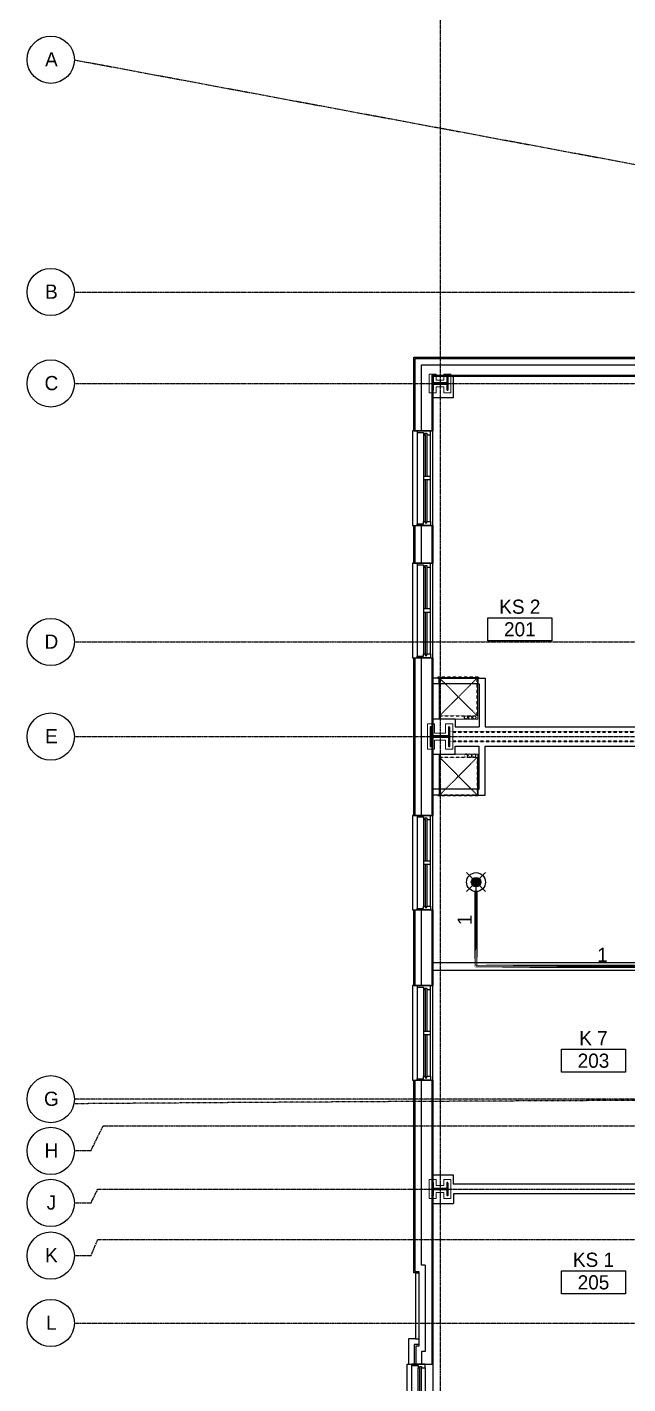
# Model space of a CAD drawing. Header units: inches. Extents: x -6955 to 13123, y -1334 to 3701.
# Drawn here: x -36 to 345, y 2009 to 2870 of the extents above; entities that cross this region are included whole.
import ezdxf
from ezdxf.enums import TextEntityAlignment as Align

# ---------------------------------------------------------------- set-up
doc = ezdxf.new("R2010")
doc.units = ezdxf.units.IN
doc.header["$MEASUREMENT"] = 0
for name, pattern in [('CENTER2', [1.125, 0.75, -0.125, 0.125, -0.125]), ('DASHDOT2', [0.5, 0.25, -0.125, 0, -0.125]), ('HIDDEN2', [0.1875, 0.125, -0.0625])]:
    doc.linetypes.add(name, pattern=pattern)
for name, color, linetype, lineweight in [('A-Detl-Hatch', 1, 'Continuous', 18), ('A-Detl-Wide', 2, 'Continuous', 35), ('S-Detl-Hatch', 1, 'Continuous', 18), ('S-Detl-Wide', 3, 'Continuous', 35)]:
    doc.layers.add(name, color=color, linetype=linetype, lineweight=lineweight)
for name, color, linetype in [('A-Door-Head', 8, 'Continuous'), ('A-Glaz', 7, 'Continuous'), ('A-Glaz-Sill', 8, 'Continuous'), ('A-Grid(SmallScale)', 11, 'CENTER2'), ('A-HVAC', 6, 'HIDDEN2'), ('A-Tag-Rm(Scale)', 7, 'Continuous'), ('A-Wall-Full', 7, 'Continuous'), ('A-Wall-Hatch', 15, 'Continuous'), ('headdn', 7, 'Continuous'), ('PIPEBL', 4, 'Continuous'), ('PIPESPC', 7, 'Continuous'), ('S-Grid-Iden', 7, 'Continuous'), ('TIDYPIPE', 7, 'Continuous')]:
    doc.layers.add(name, color=color, linetype=linetype)
doc.layers.add('G-Anno-Nplt', color=140, linetype='Continuous', lineweight=18, plot=False)
doc.layers.add('Zoning Envelope', color=7, linetype='DASHDOT2', true_color=0xaa0061)
doc.styles.add('PIPE', font='PIPE.SHX')
pattern_1 = [(45, (0, -4.865), (-1.591, 1.591), []), (45, (1.0607, -4.865), (-1.591, 1.591), [])]

# ---------------------------------------------------------------- blocks, each defined once
blk = doc.blocks.new('EXTERIOR WINDOW 3')
at = {"layer": 'A-Glaz'}
for p, q in [((5693, -8445.75), (5693, -8419.25)), ((5694, -8445.75), (5694, -8419.25)), ((5695, -8474.25), (5695, -8419.25)), ((5693, -8474.25), (5693, -8447.75)), ((5694, -8474.25), (5694, -8447.75))]:
    blk.add_line(p, q, dxfattribs=at)
for points in [[(5693, -8419.25), (5690.5, -8419.25), (5690.5, -8416.75), (5699, -8416.75), (5699, -8417.75), (5695, -8417.75), (5695, -8419.25), (5694, -8419.25), (5694, -8418.25), (5693, -8418.25), (5693, -8419.25)], [(5693, -8474.25), (5690.5, -8474.25), (5690.5, -8476.75), (5699, -8476.75), (5699, -8475.75), (5695, -8475.75), (5695, -8474.25), (5694, -8474.25), (5694, -8475.25), (5693, -8475.25), (5693, -8474.25)]]:
    blk.add_lwpolyline(points, dxfattribs=at)
blk.add_lwpolyline([(5690.5, -8445.75), (5690.5, -8447.75), (5695, -8447.75), (5695, -8445.75)], close=True, dxfattribs=at)
at = {"layer": 'A-Glaz-Sill'}
for p, q in [((5689.12, -8416.75), (5689.12, -8476.75)), ((5690.5, -8419.25), (5690.5, -8474.25)), ((5699, -8475.75), (5699, -8417.75))]:
    blk.add_line(p, q, dxfattribs=at)
blk.add_lwpolyline([(5699, -8476.75), (5702, -8476.75), (5702, -8416.75), (5699, -8416.75)], dxfattribs=at)
blk = doc.blocks.new('EXTERIOR WINDOW')
at = {"layer": 'A-Glaz'}
for p, q in [((3829.83, -10349.67), (3856.33, -10349.67)), ((3829.83, -10350.67), (3856.33, -10350.67)), ((3829.83, -10351.67), (3884.83, -10351.67)), ((3858.33, -10349.67), (3884.83, -10349.67)), ((3858.33, -10350.67), (3884.83, -10350.67))]:
    blk.add_line(p, q, dxfattribs=at)
for points in [[(3829.83, -10349.67), (3829.83, -10347.17), (3827.33, -10347.17), (3827.33, -10355.67), (3828.33, -10355.67), (3828.33, -10351.67), (3829.83, -10351.67), (3829.83, -10350.67), (3828.83, -10350.67), (3828.83, -10349.67), (3829.83, -10349.67)], [(3884.83, -10349.67), (3884.83, -10347.17), (3887.33, -10347.17), (3887.33, -10355.67), (3886.33, -10355.67), (3886.33, -10351.67), (3884.83, -10351.67), (3884.83, -10350.67), (3885.83, -10350.67), (3885.83, -10349.67), (3884.83, -10349.67)]]:
    blk.add_lwpolyline(points, dxfattribs=at)
blk.add_lwpolyline([(3858.33, -10347.17), (3856.33, -10347.17), (3856.33, -10351.67), (3858.33, -10351.67)], close=True, dxfattribs=at)
at = {"layer": 'A-Glaz-Sill'}
for p, q in [((3887.33, -10342.42), (3827.33, -10342.42)), ((3884.83, -10347.17), (3829.83, -10347.17)), ((3828.33, -10355.67), (3886.33, -10355.67))]:
    blk.add_line(p, q, dxfattribs=at)
blk.add_lwpolyline([(3827.33, -10355.67), (3827.33, -10358.67), (3887.33, -10358.67), (3887.33, -10355.67)], dxfattribs=at)
blk = doc.blocks.new('*U67')
at = {"layer": 'A-Detl-Hatch'}
h = blk.add_hatch(dxfattribs=at)
h.set_pattern_fill('ANSI32', color=256, scale=6, style=0)
h.set_pattern_definition(pattern_1)
edge = h.paths.add_edge_path()
edge.add_line((3.98, -9.73), (3.98, -9.295))
edge.add_line((3.98, -9.295), (0.645, -9.295))
edge.add_arc((0.645, -8.795), 0.5, 180, 270, ccw=False)
edge.add_line((0.145, -8.795), (0.145, -0.935))
edge.add_arc((0.645, -0.935), 0.5, 90, 180, ccw=False)
edge.add_line((0.645, -0.435), (3.98, -0.435))
edge.add_line((3.98, -0.435), (3.98, 0))
edge.add_line((3.98, 0), (-3.98, 0))
edge.add_line((-3.98, 0), (-3.98, -0.435))
edge.add_line((-3.98, -0.435), (-0.645, -0.435))
edge.add_arc((-0.645, -0.935), 0.5, 0, 90, ccw=False)
edge.add_line((-0.145, -0.935), (-0.145, -8.795))
edge.add_arc((-0.645, -8.795), 0.5, -90, 0, ccw=False)
edge.add_line((-0.645, -9.295), (-3.98, -9.295))
edge.add_line((-3.98, -9.295), (-3.98, -9.73))
edge.add_line((-3.98, -9.73), (3.98, -9.73))
at = {"color": 0, "linetype": 'ByBlock'}
blk.add_lwpolyline([(3.98, -9.73), (3.98, -9.295), (0.645, -9.295, -0.4142136), (0.145, -8.795), (0.145, -0.935, -0.4142136), (0.645, -0.435), (3.98, -0.435), (3.98, 0), (-3.98, 0), (-3.98, -0.435), (-0.645, -0.435, -0.4142136), (-0.145, -0.935), (-0.145, -8.795, -0.4142136), (-0.645, -9.295), (-3.98, -9.295), (-3.98, -9.73)], format="xyb", close=True, dxfattribs=at)
blk = doc.blocks.new('Column Bubble')
blk.add_circle((-0.0042, -0.0024), 0.1562)
blk.add_attdef('XX', text='', height=0.0938).set_placement((0, 0), align=Align.MIDDLE_CENTER)
blk = doc.blocks.new('*U18')
at = {"layer": 'A-Detl-Hatch'}
h = blk.add_hatch(dxfattribs=at)
h.set_pattern_fill('ANSI32', color=256, scale=6, style=0)
h.set_pattern_definition(pattern_1)
edge = h.paths.add_edge_path()
edge.add_line((3.98, -9.73), (3.98, -9.295))
edge.add_line((3.98, -9.295), (0.645, -9.295))
edge.add_arc((0.645, -8.795), 0.5, 180, 270, ccw=False)
edge.add_line((0.145, -8.795), (0.145, -0.935))
edge.add_arc((0.645, -0.935), 0.5, 90, 180, ccw=False)
edge.add_line((0.645, -0.435), (3.98, -0.435))
edge.add_line((3.98, -0.435), (3.98, 0))
edge.add_line((3.98, 0), (-3.98, 0))
edge.add_line((-3.98, 0), (-3.98, -0.435))
edge.add_line((-3.98, -0.435), (-0.645, -0.435))
edge.add_arc((-0.645, -0.935), 0.5, 0, 90, ccw=False)
edge.add_line((-0.145, -0.935), (-0.145, -8.795))
edge.add_arc((-0.645, -8.795), 0.5, -90, 0, ccw=False)
edge.add_line((-0.645, -9.295), (-3.98, -9.295))
edge.add_line((-3.98, -9.295), (-3.98, -9.73))
edge.add_line((-3.98, -9.73), (3.98, -9.73))
at = {"color": 0, "linetype": 'ByBlock'}
blk.add_lwpolyline([(3.98, -9.73), (3.98, -9.295), (0.645, -9.295, -0.4142136), (0.145, -8.795), (0.145, -0.935, -0.4142136), (0.645, -0.435), (3.98, -0.435), (3.98, 0), (-3.98, 0), (-3.98, -0.435), (-0.645, -0.435, -0.4142136), (-0.145, -0.935), (-0.145, -8.795, -0.4142136), (-0.645, -9.295), (-3.98, -9.295), (-3.98, -9.73)], format="xyb", close=True, dxfattribs=at)
blk = doc.blocks.new('W10X33')
at = {"layer": 'S-Detl-Hatch'}
blk.add_lwpolyline([(13773.78, -7310.28), (13773.78, -7305.84), (13769.95, -7305.84), (13769.95, -7300.98), (13773.78, -7300.98), (13773.78, -7296.55), (13761.82, -7296.55), (13761.82, -7300.98), (13765.66, -7300.98), (13765.66, -7305.84), (13761.82, -7305.84), (13761.82, -7310.28)], close=True, dxfattribs=at)
at = {"layer": 'A-Detl-Wide'}
blk.add_blockref('*U18', (13767.8, -7298.55), dxfattribs=at)
blk = doc.blocks.new('*U19')
at = {"layer": 'A-Detl-Hatch'}
h = blk.add_hatch(dxfattribs=at)
h.set_pattern_fill('ANSI32', color=256, scale=6, style=0)
h.set_pattern_definition([(45, (0, -6.06), (-1.591, 1.591), []), (45, (1.0607, -6.06), (-1.591, 1.591), [])])
edge = h.paths.add_edge_path()
edge.add_line((6, -12.12), (6, -11.515))
edge.add_line((6, -11.515), (0.795, -11.515))
edge.add_arc((0.795, -10.915), 0.6, 180, 270, ccw=False)
edge.add_line((0.195, -10.915), (0.195, -1.205))
edge.add_arc((0.795, -1.205), 0.6, 90, 180, ccw=False)
edge.add_line((0.795, -0.605), (6, -0.605))
edge.add_line((6, -0.605), (6, 0))
edge.add_line((6, 0), (-6, 0))
edge.add_line((-6, 0), (-6, -0.605))
edge.add_line((-6, -0.605), (-0.795, -0.605))
edge.add_arc((-0.795, -1.205), 0.6, 0, 90, ccw=False)
edge.add_line((-0.195, -1.205), (-0.195, -10.915))
edge.add_arc((-0.795, -10.915), 0.6, 270, 360, ccw=False)
edge.add_line((-0.795, -11.515), (-6, -11.515))
edge.add_line((-6, -11.515), (-6, -12.12))
edge.add_line((-6, -12.12), (6, -12.12))
at = {"color": 0, "linetype": 'ByBlock'}
blk.add_lwpolyline([(6, -12.12), (6, -11.515), (0.795, -11.515, -0.4142136), (0.195, -10.915), (0.195, -1.205, -0.4142136), (0.795, -0.605), (6, -0.605), (6, 0), (-6, 0), (-6, -0.605), (-0.795, -0.605, -0.4142136), (-0.195, -1.205), (-0.195, -10.915, -0.4142136), (-0.795, -11.515), (-6, -11.515), (-6, -12.12)], format="xyb", close=True, dxfattribs=at)
blk = doc.blocks.new('W12X65')
at = {"layer": 'S-Detl-Hatch'}
blk.add_lwpolyline([(13860.59, -7310.28), (13860.59, -7305.67), (13854.79, -7305.67), (13854.79, -7298.76), (13860.59, -7298.76), (13860.59, -7294.16), (13844.59, -7294.16), (13844.59, -7298.76), (13850.4, -7298.76), (13850.4, -7305.67), (13844.59, -7305.67), (13844.59, -7310.28)], close=True, dxfattribs=at)
at = {"layer": 'A-Detl-Wide'}
blk.add_blockref('*U19', (13852.59, -7296.16), dxfattribs=at)
blk = doc.blocks.new('HVAC UNIT NICHE')
at = {"layer": 'A-Door-Head'}
blk.add_lwpolyline([(4, 0), (28.5, 0), (28.5, -3.75), (4, -3.75)], close=True, dxfattribs=at)
at = {"layer": 'A-HVAC'}
for p, q in [((4.25, 0), (28.25, -24)), ((4.25, -24), (28.25, 0))]:
    blk.add_line(p, q, dxfattribs=at)
for points in [[(3.25, 0), (29.25, 0), (29.25, 0.5), (3.25, 0.5)], [(4.25, -24), (28.25, -24), (28.25, 0), (4.25, 0)]]:
    blk.add_lwpolyline(points, close=True, dxfattribs=at)
for centre in [(21.13, -25), (23.75, -25), (26.36, -25)]:
    blk.add_circle(centre, 1, dxfattribs=at)
at = {"layer": 'A-Wall-Full'}
for p, q in [((4, 0), (0, 0)), ((4, -3.75), (4, 0)), ((28.5, 0), (33.25, 0)), ((28.5, -3.75), (28.5, 0)), ((33.25, 0), (33.25, -26)), ((4, -3.75), (0, -3.75)), ((28.5, -3.75), (29.5, -3.75)), ((29.5, -3.75), (29.5, -26))]:
    blk.add_line(p, q, dxfattribs=at)
at = {"layer": 'G-Anno-Nplt'}
blk.add_lwpolyline([(4, 0), (4, -26), (28.5, -26), (28.5, 0)], close=True, dxfattribs=at)
blk = doc.blocks.new('Rm Tag')
blk.add_lwpolyline([(-0.2124, 0.0759), (0.2124, 0.0759), (0.2124, -0.0759), (-0.2124, -0.0759)], close=True)
for p in [(0, 0.2858), (0, 0.1493), (0, 0)]:
    blk.add_attdef('XXX', text='', height=0.0938).set_placement(p, align=Align.MIDDLE_CENTER)
blk = doc.blocks.new('dpend2')
for p, q in [((-6, -6), (6, 6)), ((6, -6), (-6, 6))]:
    blk.add_line(p, q)
for radius in [6, 3]:
    blk.add_circle((0, 0), radius)
for points in [[(0, 0), (-3, 0), (-2.08, 2.07)], [(0, 0), (-3, 0), (-2.08, -2.07)], [(0, 0), (0, 3), (-2.12, 2.14)], [(0, 0), (0, -3), (-2.12, -2.14)], [(0, 0), (0, 3), (2.12, 2.14)], [(0, 0), (3, 0), (2.08, 2.07)], [(0, 0), (3, 0), (2.08, -2.07)], [(0, 0), (0, -3), (2.12, -2.14)]]:
    blk.add_solid(points)
blk = doc.blocks.new('PIPESPC')
at = {"layer": 'PIPESPC', "style": 'PIPE', "width": 0.9}
blk.add_attdef('SIZE', text='', height=9, dxfattribs=at).set_placement((0, 4.02), align=Align.CENTER)
at = {"layer": 'PIPESPC', "style": 'PIPE', "flags": 1}
blk.add_attdef('SCHED', (25.3, 3.89), '', height=9, dxfattribs=at)

msp = doc.modelspace()

# ---------------------------------------------------------------- linework, layer by layer
at = {"layer": 'A-Grid(SmallScale)'}
for p, q in [((225.5897, 3132.3201), (225.5897, 1223.6428)), ((-6.4103, 2848.8619), (3801.5897, 2139.0799)), ((-6.4103, 2701.5773), (3801.5897, 2701.5773)), ((-6.4103, 2643.5772), (3801.5897, 2643.5772)), ((-6.4103, 2479.5773), (3801.5897, 2479.5773)), ((-6.4103, 2419.5773), (3801.5897, 2419.5773)), ((3801.5897, 2189.5773), (-6.4103, 2189.5773)), ((11.8129, 2172.5773), (3801.5897, 2172.5773)), ((8.4747, 2132.5773), (3801.5897, 2132.5773)), ((8.4747, 2100.5773), (3801.5897, 2100.5773)), ((-6.4103, 2047.5773), (3801.5897, 2047.5773))]:
    msp.add_line(p, q, dxfattribs=at)
for points in [[(-6.4083, 2157.0087), (4.1264, 2157.0087), (11.8129, 2172.5773)], [(-6.4103, 2123.766), (4.1244, 2123.766), (8.4747, 2132.5773)], [(-6.4103, 2090.3608), (4.1244, 2090.3608), (8.4747, 2100.5773)]]:
    msp.add_lwpolyline(points, dxfattribs=at)
at = {"layer": 'A-Wall-Full'}
for p, q in [((208.9647, 2613.5779), (208.9647, 2660.2022)), ((208.9647, 2660.2022), (474.9666, 2660.2022)), ((220.9647, 2648.2022), (220.9647, 2613.5779)), ((220.9647, 2648.2022), (486.9666, 2648.2022)), ((233.9547, 2648.2022), (233.9547, 2634.4722)), ((233.9547, 2648.2022), (354.8356, 2648.2022)), ((233.9547, 2634.4722), (220.9647, 2634.4722)), ((208.9647, 2613.5779), (220.9647, 2613.5779)), ((208.9647, 2553.5779), (220.9647, 2553.5779)), ((208.9647, 2529.5779), (208.9647, 2553.5779)), ((220.9647, 2553.5779), (220.9647, 2529.5779)), ((208.9647, 2529.5779), (220.9647, 2529.5779)), ((208.9647, 2469.5779), (220.9647, 2469.5779)), ((208.9647, 2369.5779), (208.9647, 2469.5779)), ((220.9647, 2469.5779), (220.9647, 2369.5779)), ((220.9647, 2429.4522), (220.9647, 2455.4522)), ((235.1497, 2430.7023), (220.9647, 2430.7023)), ((235.1497, 2430.7023), (235.1497, 2425.7023)), ((250.4647, 2430.7023), (250.4647, 2425.7023)), ((254.2147, 2430.7023), (254.2147, 2425.7023)), ((235.1497, 2425.7023), (250.4647, 2425.7023)), ((254.2147, 2425.7023), (482.0316, 2425.7023)), ((235.1506, 2413.4523), (250.4656, 2413.4523)), ((235.1506, 2408.4523), (235.1506, 2413.4523)), ((250.4656, 2408.4523), (250.4656, 2413.4523)), ((254.2156, 2413.4523), (482.0325, 2413.4523)), ((254.2156, 2408.4523), (254.2156, 2413.4523)), ((220.9656, 2408.4523), (235.1506, 2408.4523)), ((208.9647, 2369.5779), (220.9647, 2369.5779)), ((208.9647, 2309.5779), (220.9647, 2309.5779)), ((208.9647, 2261.5779), (208.9647, 2309.5779)), ((220.9647, 2309.5779), (220.9647, 2261.5779)), ((220.9656, 2276.3273), (363.8425, 2276.3273)), ((220.9656, 2271.4523), (363.8425, 2271.4523)), ((208.9647, 2261.5779), (220.9647, 2261.5779)), ((208.9647, 2201.5779), (220.9647, 2201.5779)), ((208.9647, 2079.4523), (208.9647, 2201.5779)), ((220.9647, 2201.5779), (220.9647, 2021.5773)), ((220.9656, 2141.6823), (233.9556, 2141.6823)), ((233.9556, 2141.6823), (233.9556, 2135.5773)), ((406.9675, 2135.5773), (233.9556, 2135.5773)), ((354.8397, 2129.5773), (234.0497, 2129.5773)), ((234.0497, 2129.5773), (234.0497, 2123.4598)), ((220.9647, 2123.4598), (234.0497, 2123.4598)), ((210.0897, 2079.4523), (208.9647, 2079.4523)), ((210.0897, 2079.4523), (210.0897, 2037.5773)), ((205.5897, 2037.5773), (205.5897, 2021.5773)), ((210.0897, 2037.5773), (205.5897, 2037.5773)), ((205.5897, 2021.5773), (220.9647, 2021.5773))]:
    msp.add_line(p, q, dxfattribs=at)
at = {"layer": 'A-Wall-Hatch'}
for p, q in [((209.7147, 2613.5779), (209.7147, 2659.4522)), ((209.7147, 2659.4522), (475.7166, 2659.4522)), ((213.7147, 2613.5779), (213.7147, 2655.4522)), ((213.7147, 2655.4522), (479.7166, 2655.4522)), ((220.3397, 2648.8272), (220.3397, 2613.5779)), ((220.3397, 2648.8272), (486.3416, 2648.8272)), ((209.7147, 2529.5779), (209.7147, 2553.5779)), ((213.7147, 2529.5779), (213.7147, 2553.5779)), ((220.3397, 2553.5779), (220.3397, 2529.5779)), ((209.7147, 2369.5779), (209.7147, 2469.5779)), ((213.7147, 2369.5779), (213.7147, 2469.5779)), ((220.3397, 2469.5779), (220.3397, 2369.5779)), ((209.7147, 2261.5779), (209.7147, 2309.5779)), ((213.7147, 2261.5779), (213.7147, 2309.5779)), ((220.3397, 2309.5779), (220.3397, 2261.5779)), ((209.7147, 2080.2023), (209.7147, 2201.5779)), ((213.7147, 2084.2023), (213.7147, 2201.5779)), ((220.3397, 2201.5779), (220.3397, 2021.5773)), ((216.0897, 2084.2023), (213.7147, 2084.2023)), ((216.0897, 2084.2023), (216.0897, 2029.4523)), ((209.7147, 2080.2023), (212.0897, 2080.2023)), ((210.0897, 2079.4523), (212.0897, 2079.4523)), ((212.0897, 2080.2023), (212.0897, 2079.4523)), ((212.0897, 2079.4523), (212.0897, 2032.9523)), ((209.2147, 2033.9523), (209.2147, 2021.5773)), ((212.0897, 2033.9523), (209.2147, 2033.9523)), ((210.0897, 2037.5773), (212.1058, 2037.5773)), ((210.2147, 2032.9523), (210.2147, 2021.5773)), ((212.0897, 2032.9523), (210.2147, 2032.9523)), ((213.7147, 2029.4523), (213.7147, 2021.5773)), ((216.0897, 2029.4523), (213.7147, 2029.4523))]:
    msp.add_line(p, q, dxfattribs=at)
at = {"layer": 'PIPEBL'}
for p, q in [((248.3988, 2273.8807), (248.3988, 2327.2869)), ((408.7992, 2273.8807), (248.3988, 2273.8807))]:
    msp.add_line(p, q, dxfattribs=at)
at = {"layer": 'S-Detl-Wide', "linetype": 'HIDDEN2'}
for p, q in [((231.6497, 2422.5773), (484.5316, 2422.5773)), ((231.6497, 2416.5773), (484.5316, 2416.5773))]:
    msp.add_line(p, q, dxfattribs=at)
at = {"layer": 'TIDYPIPE', "color": 7, "const_width": 2}
for points in [[(248.3988, 2272.8807), (248.3988, 2321.2869)], [(247.3988, 2273.8807), (409.7992, 2273.8807)]]:
    msp.add_lwpolyline(points, close=True, dxfattribs=at)
at = {"layer": 'Zoning Envelope'}
msp.add_lwpolyline([(3801.5897, 2189.5773), (733.5897, 2189.5773, 0.00042607), (600.2387, 2189.4637, 0.00155071), (-6.4103, 2186.6574, 0.00125497)], format="xyb", dxfattribs=at)

# ---------------------------------------------------------------- block references
for name, p, rotation in [('W10X33', (-7077.8231, -11124.2237), 90), ('EXTERIOR WINDOW 3', (5910.089, -5863.1727), 180), ('EXTERIOR WINDOW 3', (5910.089, -5947.1727), 180), ('W12X65', (-7076.6281, -11433.0174), 90), ('EXTERIOR WINDOW 3', (5910.089, -6107.1727), 180), ('EXTERIOR WINDOW 3', (5910.089, -6215.1727), 180), ('W10X33', (-7077.8231, -11635.2235), 90)]:
    msp.add_blockref(name, p, dxfattribs=dict(rotation=rotation))
msp.add_blockref('HVAC UNIT NICHE', (220.9647, 2456.7023))
at = {"xscale": -1}
for name, p, rotation in [('HVAC UNIT NICHE', (220.9656, 2382.4523), 180), ('EXTERIOR WINDOW', (10563.3878, -1865.7517), 270)]:
    msp.add_blockref(name, p, dxfattribs=dict(at, rotation=rotation))
at = {"layer": 'A-Detl-Wide', "rotation": 90}
msp.add_blockref('*U67', (220.7247, 2643.5772), dxfattribs=at)
msp.add_blockref('*U67', (220.7247, 2643.5772), dxfattribs=at)
at = {"layer": 'A-Tag-Rm(Scale)'}
ref = msp.add_blockref('Rm Tag', (276.1927, 2487.6465), dxfattribs=dict(at, xscale=96, yscale=96, zscale=96))
ref.add_attrib('XXX', 'KS 2', dxfattribs={"layer": '0', "height": 9}).set_placement((276.1927, 2501.9774), align=Align.MIDDLE_CENTER)
ref.add_attrib('XXX', '201', dxfattribs={"layer": '0', "height": 9}).set_placement((276.1927, 2487.6465), align=Align.MIDDLE_CENTER)
ref = msp.add_blockref('Rm Tag', (322.9212, 2213.9886), dxfattribs=dict(at, xscale=96, yscale=96, zscale=96))
ref.add_attrib('XXX', 'K 7', dxfattribs={"layer": '0', "height": 9}).set_placement((322.9212, 2228.3195), align=Align.MIDDLE_CENTER)
ref.add_attrib('XXX', '203', dxfattribs={"layer": '0', "height": 9}).set_placement((322.9212, 2213.9886), align=Align.MIDDLE_CENTER)
ref = msp.add_blockref('Rm Tag', (322.9212, 2073.379), dxfattribs=dict(at, xscale=96, yscale=96, zscale=96))
ref.add_attrib('XXX', 'KS 1', dxfattribs={"layer": '0', "height": 9}).set_placement((322.9212, 2087.71), align=Align.MIDDLE_CENTER)
ref.add_attrib('XXX', '205', dxfattribs={"layer": '0', "height": 9}).set_placement((322.9212, 2073.379), align=Align.MIDDLE_CENTER)
at = {"layer": 'headdn'}
msp.add_blockref('dpend2', (248.3988, 2327.2869), dxfattribs=at)
at = {"layer": 'PIPESPC'}
ref = msp.add_blockref('PIPESPC', (248.3988, 2303.2869), dxfattribs=dict(at, rotation=90))
ref.add_attrib('SIZE', '1', dxfattribs={"color": 0, "height": 9, "rotation": 90, "style": 'PIPE'}).set_placement((248.3988, 2303.2869), align=Align.BOTTOM_CENTER)
ref = msp.add_blockref('PIPESPC', (328.599, 2273.8807), dxfattribs=at)
ref.add_attrib('SIZE', '1', dxfattribs={"color": 0, "height": 9, "style": 'PIPE'}).set_placement((328.599, 2273.8807), align=Align.BOTTOM_CENTER)
at = {"layer": 'S-Grid-Iden', "xscale": 96, "yscale": 96, "zscale": 96}
for p, values in [((-21.005, 2849.1668), {'XX': 'A'}), ((-21.005, 2701.8113), {'XX': 'B'}), ((-21.005, 2643.8112), {'XX': 'C'}), ((-21.005, 2479.8113), {'XX': 'D'}), ((-21.005, 2419.8113), {'XX': 'E'}), ((-21.005, 2189.8113), {'XX': 'G'}), ((-21.005, 2156.9988), {'XX': 'H'}), ((-21.005, 2124), {'XX': 'J'}), ((-21.005, 2090.5948), {'XX': 'K'}), ((-21.005, 2047.8113), {'XX': 'L'})]:
    msp.add_blockref('Column Bubble', p, dxfattribs=at).add_auto_attribs(values)

doc.saveas('drawing.dxf')
